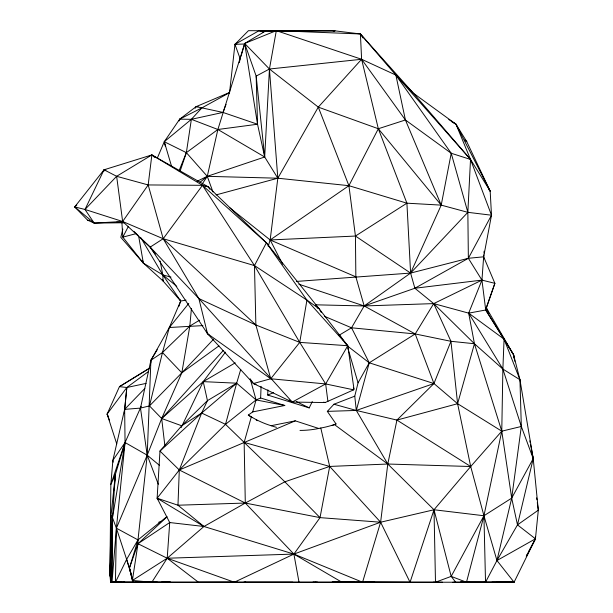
<?xml version="1.0" encoding="UTF-8"?>
<svg xmlns="http://www.w3.org/2000/svg" width="613" height="613" viewBox="0 0 613 613"><rect width="100%" height="100%" fill="white"/><g stroke="black" fill="none" stroke-linecap="round" stroke-linejoin="round"><path stroke-width="0.92" d="M161.809 582.036L170.345 582.197L110.601 582.227L109.911 574.504L110.853 484.477L112.884 460.317L124.646 409.369L126.83 387.508L148.346 371.601M141.189 406.327L125.06 442.532L115.313 474.661L112.493 517.724L112.026 582.227L116.393 528.191L125.06 442.532L124.646 409.369L144.829 388.481M150.875 363.026L150.905 360.26L169.326 327.503L180.682 301.029L179.87 299.351M483.818 254.939L483.657 256.816L494.883 283.329L486.27 307.703L513.579 354.735L519.947 379.738L533.218 458.624L538.314 510.162L535.44 538.819L514.077 582.227L110.601 582.227L121.175 582.243L111.482 582.227L112.493 517.724L125.06 442.532L147.212 455.183L159.38 465.282M121.175 582.243L115.443 582.227L116.393 528.191L112.493 517.724L111.037 515.556L115.313 474.661L110.853 484.477L125.06 442.532L112.884 460.317L113.183 462.156M526.253 556.336L535.44 538.819L517.487 524.874L511.694 498.131L501.771 431.177L502.875 369.057L504.07 339.127L485.718 310.002L481.941 280.11L483.657 256.816L491.496 215.209L490.178 191.118L466.807 141.741L455.965 124.194L413.354 93.168L395.868 75.077L360.413 33.968L335.089 30.857L265.95 30.788L244.687 43.454L217.876 129.489L207.278 176.329L202.06 184.252M111.482 582.227L109.911 574.504L111.037 515.556L110.608 536.283L111.168 532.567M240.725 369.455L236.649 383.194L207.447 400.641L201.639 413.039L179.295 469.979L177.977 505.219L203.945 526.498L293.895 554.083L362.559 582.227L435.491 582.227L451.176 576.381L483.941 515.748L501.771 431.177L474.447 343.74L468.677 313.143L481.941 280.11L468.363 258.288L467.849 212.328L470.523 159.434L455.965 124.194L448.785 119.512M191.432 308.385L189.823 326.078L181.831 372.811L161.686 418.51L147.212 455.183L116.393 528.191L129.45 567.99L132.852 582.22L151.84 582.227L167.196 558.236L169.724 522.544L157.127 498.223L179.295 469.979L225.523 424.334L256.065 399.921L260.64 398.013L261.084 386.328M312.293 401.584L309.22 407.89L267.712 395.056L267.904 389.868M110.662 577.936L109.911 574.504L112.493 517.724M488.959 189.693L490.178 191.118L470.523 159.434L413.354 93.168L360.413 33.968L276.317 30.65L269.436 69.016L264.686 156.997L277.819 178.207L270.164 239.959L268.172 246.25M110.608 536.283L111.259 527.755M114.156 489.825L115.313 474.661M483.971 253.062L484.132 251.192M124.278 413.154L124.646 409.369L140.484 408.097L149.48 405.906L181.831 372.811L213.638 339.15M124.516 411.216L126.83 387.508L146.101 383.393M229.469 93.322L234.948 44.328L248.457 30.673L302.002 30.956M124.041 222.749L94.187 223.101L87.682 220.228L74.686 206.918L104.034 169.793L151.863 154.928L202.482 185.318L266.387 242.825L306.929 300.117L347.778 345.724L325.656 383.937L292.263 402.067L198.873 298.569L163.188 238.725L148.185 184.942L151.863 154.928L208.205 186.804L266.387 242.825L318.921 308.477L347.778 345.724L354.007 389.316L353.655 389.83L325.143 402.549L292.263 402.067L253.422 383.539L207.493 333.656L150.17 247.116L139.956 237.231M354.506 582.043L332.024 582.204L362.559 582.227L380.612 522.215L387.791 464.026L396.925 420.081L433.943 383.539L450.953 341.303L433.705 303.604L414.871 288.248L410.603 273.076L406.909 203.187L378.328 128.738L361.609 59.277L360.413 33.968L363.019 37.96M315.45 304.807L364.176 305.956L433.705 303.604L468.677 313.143L504.07 339.127L519.947 379.738L521.326 426.472L511.694 498.131L496.951 560.527L485.527 582.235L460.57 582.212L469.673 582.227M292.83 582.22L151.84 582.227L132.385 580.465L137.986 543.723L137.986 539.907L147.212 455.183L150.905 360.26L157.242 349.732M103.712 171.648L104.034 169.793L105.919 170.077M76.817 205.087L74.686 206.918L85 209.454L122.646 221.5L163.188 238.725L254.472 265.59L306.929 300.117L299.734 342.383L270.739 378.773L253.422 383.539L250.709 379.662M123.895 582.227L124.791 582.227L111.604 582.227L133.55 582.227L132.852 582.22L129.45 567.99L137.986 543.723L167.196 558.236L234.319 582.227L293.895 554.083L320.024 517.633L329.694 466.439L320.798 428.027A104.946 94.731 46.6 0 0 334.369 424.533L336.039 423.974L327.334 411.377L333.962 404.228L354.766 396.174L358.053 382.834L369.241 362.804L415.208 333.947L433.705 303.604L481.941 280.11L494.883 283.329L485.718 310.002L513.579 354.735L514.82 361.287M241.047 56.25L244.687 43.454L276.317 30.65L361.609 59.277L395.868 75.077L451.222 153.273L441.214 205.125L410.603 273.076L364.176 305.956L351.533 327.802L339.464 335.027L338.851 334.836M484.155 582.227L514.077 582.227L496.951 560.527L517.487 524.874L533.218 458.624L530.559 444.586M188.75 303.45L169.326 327.503L162.483 352.521L149.48 405.906L161.686 418.51L181.701 425.774L201.639 413.039L236.649 383.194L256.065 399.921L284.792 405.477L252.702 411.913L248.303 415.07A90.502 89.659 -11 0 0 252.211 417.645M122.838 229.101L120.807 237.331L143.373 263.123L163.135 281.083L180.682 301.029L186.038 300.125M531.701 452.133L533.218 458.624L511.694 498.131L483.941 515.748L434.012 509.763L380.612 522.215L320.024 517.633L284.838 481.81L225.523 424.334L236.649 383.194L203.232 381.631L161.686 418.51L164.882 445.935M455.712 582.227L451.176 576.381L434.012 509.763L387.791 464.026L356.299 410.442L369.241 362.804L351.533 327.802L324.377 316.262M341.901 582.227L293.895 554.083L245.3 503.051L244.15 442.402L251.315 416.863L248.303 415.07M252.702 411.913L256.065 399.921L250.165 378.734M239.223 62.656L240.526 58.082M181.164 427.606L203.232 381.631L225.454 352.146M179.134 120.945L179.678 119.167L196.129 106.654L229.162 92.647M365.785 582.043L410.051 582.273L434.012 509.763L470.7 466.516L501.771 431.177L521.326 426.472L533.218 458.624M178.919 306.301L180.682 301.029L162.79 274.908L141.028 238.02M179.984 171.525L186.36 152.652L191.371 119.313L201.907 107.865L229.247 92.824M226.051 104.402L222.94 112.424L191.371 119.313L179.678 119.167L164.276 141.71L157.303 158.154M178.996 170.912L186.36 152.652L217.876 129.489L257.537 124.24L256.165 76.096L244.687 43.454L269.436 69.016L318.293 107.129L378.328 128.738L441.214 205.125L467.849 212.328L491.496 215.209L468.363 258.288L414.871 288.248L364.176 305.956L298.914 284.217M116.746 443.965L107.122 414.089L119.451 386.65L149.503 368.137M346.307 344.644L347.778 345.724L299.734 342.383L255.874 324.974L198.873 298.569L150.17 247.116L122.646 221.5L94.187 223.101L85 209.454L104.034 169.793L116.639 176.299L148.185 184.942L202.482 185.318L208.205 186.804L209.753 189.187M115.443 582.227L126.607 559.408L137.986 539.907L166.82 516.69M128.416 226.297L122.822 237.147L143.373 263.123L162.79 274.908L176.797 286.386M266.387 242.825L254.472 265.59L255.874 324.974L270.739 378.773L325.656 383.937L353.655 389.83M526.919 554.888L527.816 553.194M528.712 551.508L535.44 538.819L535.356 536.934M216.067 194.911L277.819 178.207L318.293 107.129L361.609 59.277L405.415 119.979L441.214 205.125L406.909 203.187L348.912 185.685L277.819 178.207L207.278 176.329L197.156 181.233M109.911 574.504L110.869 572.94M195.141 108.256L196.129 106.654L198.007 106.647M148.185 184.942L122.646 221.5L116.639 176.299L151.863 154.928L154.698 157.403M155.304 254.004L150.17 247.116L163.188 238.725L202.482 185.318L254.472 265.59L299.734 342.383L325.656 383.937L327.909 401.415M109.543 420.242L107.122 414.089L126.83 387.508L119.451 386.65L149.373 368.398M161.686 418.51L223.186 350.59M85 209.454L116.639 176.299M158.33 484.301L147.212 455.183L140.484 408.097L150.905 360.26L162.483 352.521L189.823 326.078L199.516 320.185M167.012 516.866L137.986 543.723L169.724 522.544L203.945 526.498L245.3 503.051L284.838 481.81L329.694 466.439L387.791 464.026L470.7 466.516L483.941 515.748L496.951 560.527L535.44 538.819M199.922 182.368L207.278 176.329L264.686 156.997L256.165 76.096L269.436 69.016L361.609 59.277M218.941 345.893L181.831 372.811L162.483 352.521M517.487 524.874L538.314 510.162L537.287 502.583M229.883 207.884L270.164 239.959L348.912 185.685L378.328 128.738L405.415 119.979L451.222 153.273L470.523 159.434L491.496 215.209M282.631 264.226L270.164 239.959L355.44 236.051L406.909 203.187M132.385 580.465L167.196 558.236L203.945 526.498L157.127 498.223L159.97 451.061L181.701 425.774L207.447 400.641L203.232 381.631L235.239 362.85M290.501 30.956L258.993 30.727L234.948 44.328L240.166 58.725M179.678 119.167L201.907 107.865L222.94 112.424L257.537 124.24L264.686 156.997L217.876 129.489L191.371 119.313L164.276 141.71L165.334 146.3M143.48 582.227L157.472 582.204M225.523 424.334L201.639 413.039L159.97 451.061L179.295 469.979L295.29 420.855L318.737 428.472L320.798 428.027M267.712 395.056L273.498 392.634M236.679 43.661L234.948 44.328L244.457 44.006M237.415 582.151L198.413 582.227L167.196 558.236L293.895 554.083L380.612 522.215L410.051 582.273M327.334 411.377L356.299 410.442L433.943 383.539L457.605 403.706L501.771 431.177M158.652 522.261L161.334 521.425M333.265 31.393L335.089 30.857L265.95 30.788M333.962 404.228L356.299 410.442L396.925 420.081L457.605 403.706L474.447 343.74L433.705 303.604M136.331 233.576L122.822 237.147L121.872 222.182M251.315 416.863A91.49 80.671 -11.3 0 0 269.513 425.207L271.099 425.713L295.29 420.855M414.871 288.248L481.941 280.11M502.737 582.22L514.077 582.227L460.57 582.212M139.059 582.227L136.048 582.243L139.519 582.028M243.782 582.212L245.683 582.066M296.385 281.436L410.603 273.076L468.363 258.288L483.657 256.816L483.757 258.701M169.326 327.503L202.926 325.603M141.917 582.227L144.683 582.036M167.035 582.043L164.2 582.227L170.345 582.197M320.024 517.633L245.3 503.051L177.977 505.219L157.127 498.223L158.277 499.687M149.603 582.227L136.048 582.243M352.981 582.227L374.681 582.227L244.717 582.227M503.342 582.174L496.791 582.235L512.69 582.189M433.299 582.227L442.548 582.227M452.884 582.227L485.527 582.235L483.941 515.748L466.485 582.227L451.176 576.381M503.534 582.227L491.948 582.227M373.815 582.22L374.681 582.227M315.128 582.227L317.848 582.35L313.09 582.036M360.03 582.066L362.559 582.227M87.682 220.228L89.544 220.358M116.585 222.174L124.041 222.672M351.533 327.802L415.208 333.947L450.953 341.303L474.447 343.74L502.875 369.057L519.947 379.738M205.432 186.237L208.205 186.804M196.129 106.654L201.907 107.865M323.664 402.166L325.143 402.549M160.146 261L162.79 274.908L171.012 277.13M244.15 442.402L329.694 466.439L380.612 522.215M258.993 30.727L263.483 32.091M260.64 398.013L284.792 405.477M317.097 307.902L318.921 308.477L321.358 312.569M253.422 383.539L256.027 384.466M270.164 239.959L355.854 276.838L364.176 305.956L415.208 333.947L433.943 383.539L369.241 362.804L347.15 345.747L346.192 344.406M296.439 401.622L309.22 407.89M179.295 469.979L245.3 503.051M116.393 528.191L137.986 539.907L129.45 567.99L131.504 575.109M451.865 121.803L455.965 124.194L490.178 191.118M396.925 420.081L470.7 466.516L457.605 403.706L450.953 341.303M289.16 400.074L292.263 402.067M318.293 107.129L348.912 185.685L355.44 236.051L410.603 273.076L467.849 212.328L451.222 153.273M306.929 300.117L318.921 308.477L315.358 305.351M270.739 378.773L207.493 333.656L206.32 331.127M334.369 424.533L387.791 464.026M208.979 334.859L207.493 333.656L198.873 298.569M465.351 140.53L466.807 141.741L464.616 139.902M74.686 206.918L94.187 223.101M163.188 238.725L255.874 324.974M133.826 231.3L137.91 235.254M470.523 159.434L395.868 75.077L405.415 119.979M339.464 335.027L343.303 340.391M344.268 341.732L345.709 343.74M504.07 339.127L513.579 354.735L514.253 358.482M488.975 313.756L486.27 307.703L485.718 310.002L468.677 313.143L502.875 369.057L521.326 426.472M107.122 414.089L108.263 416.702M162.376 279.344L163.135 281.083L162.79 274.908M212.956 191.938L207.278 176.329L186.36 152.652L164.276 141.71L171.487 166.077M353.394 387.569L353.877 388.949M142.438 260.418L143.373 263.123L138.622 235.913M126.607 559.408L132.722 579.492M347.832 348.069L358.053 382.834M529.854 440.839L530.207 442.716M293.895 554.083L299.021 582.227M244.687 43.454L257.537 124.24M536.643 497.856L536.904 499.748M354.766 396.174L356.299 410.442M269.436 69.016L277.819 178.207M434.012 509.763L435.491 582.227M355.44 236.051L355.854 276.838M318.737 428.472A90.502 89.659 -11 0 1 300.002 430.41M276.494 427.33A90.502 89.659 -11 0 1 271.099 425.713M336.039 423.974A90.502 89.659 -11 0 1 331.871 425.637M257.521 420.702A90.502 89.659 -11 0 1 256.188 419.982"/></g></svg>
